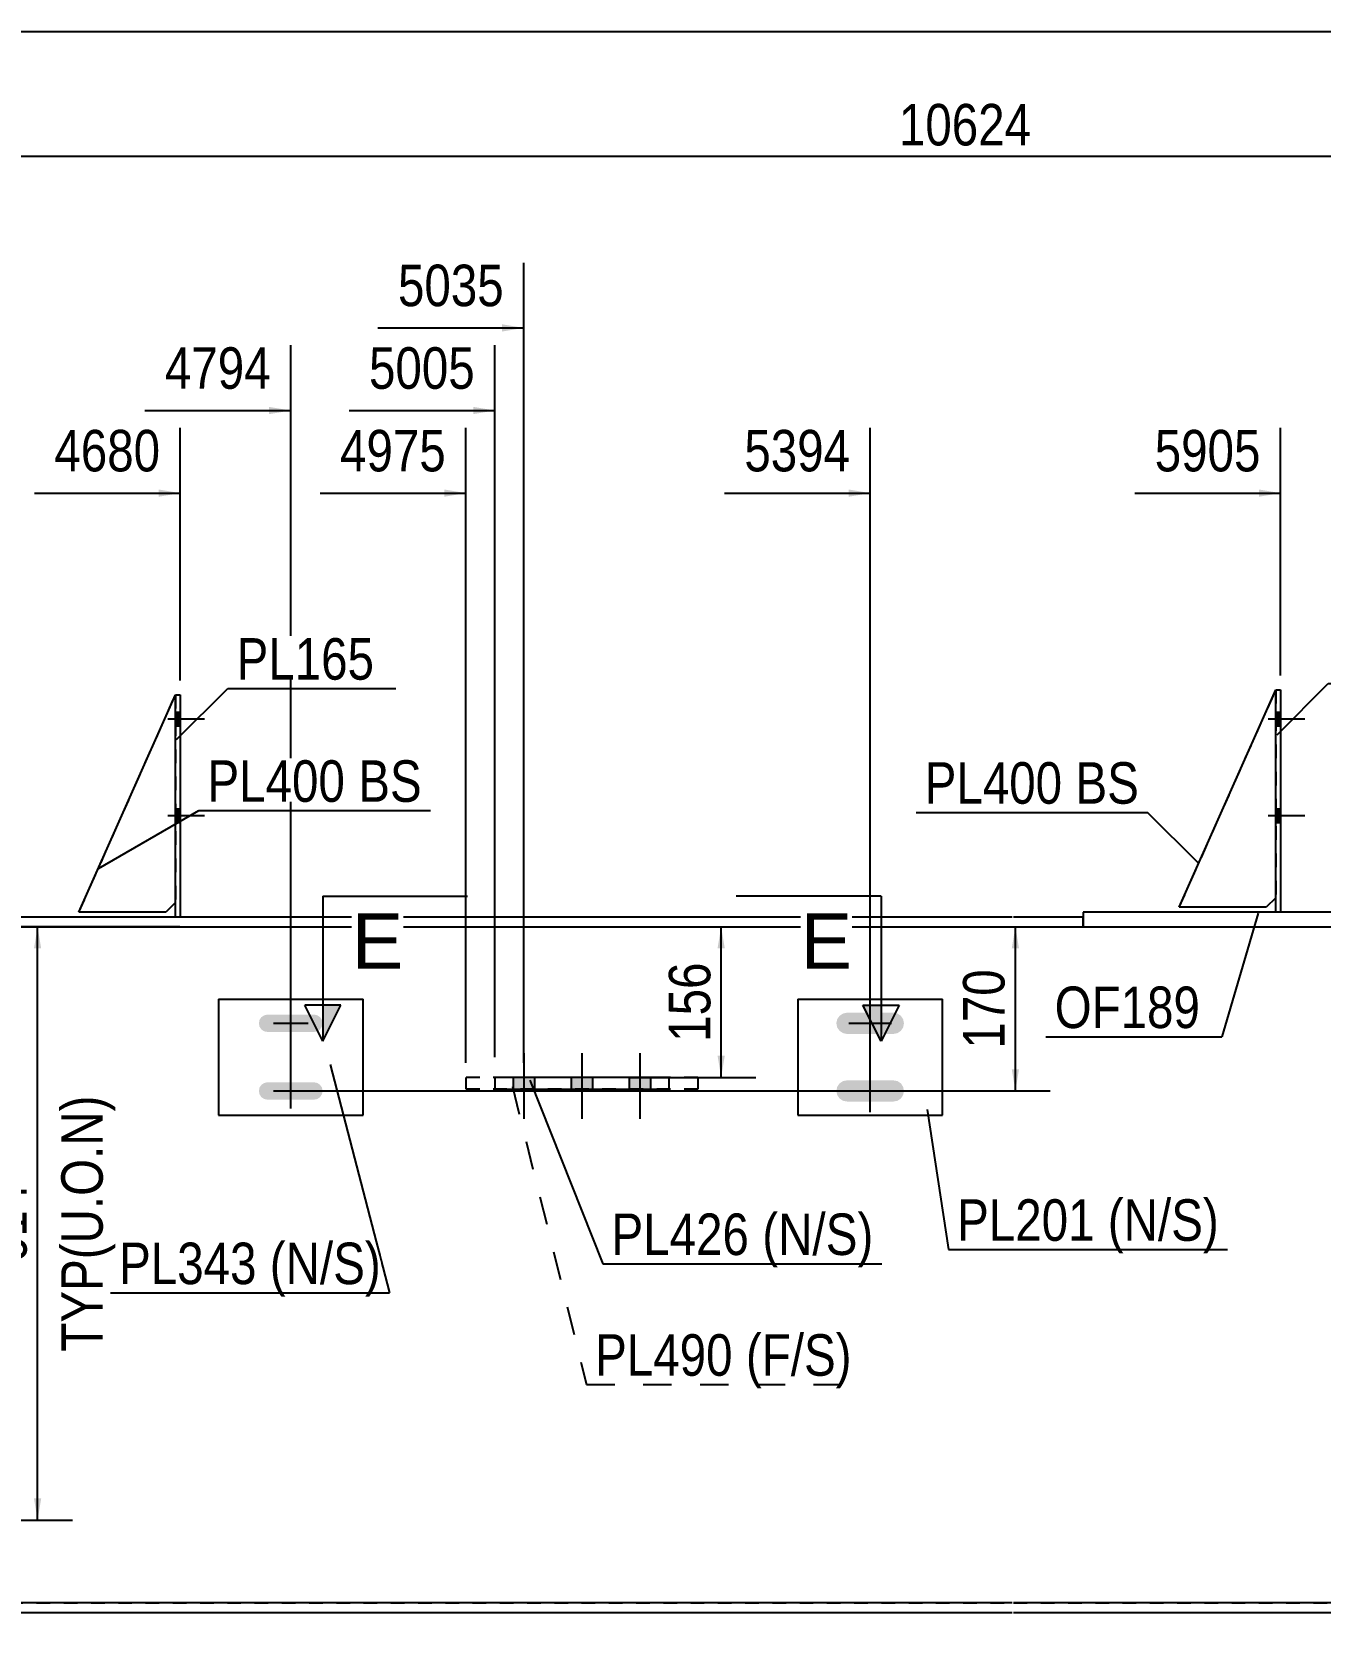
# Model space of a CAD drawing. Header units: millimetres. Extents: x -55 to 348, y -192 to 85.
# Drawn here: x 94.7 to 183.6, y -24.9 to 85.1 of the extents above; entities that cross this region are included whole.
import ezdxf

# ---------------------------------------------------------------- set-up
doc = ezdxf.new("R2010")
doc.units = ezdxf.units.MM
doc.linetypes.add('DXK_LINE_DOT1', pattern=[1.8814, 0.9407, -0.9407])
doc.linetypes.add('DXK_LINE_DOT2', pattern=[3.9198, 1.9599, -1.9599])
doc.styles.add('Arial', font='ARIAL.TTF', dxfattribs={"height": 0.2})
doc.styles.add('Arial Narrow', font='ARIALN.TTF', dxfattribs={"height": 0.2})

# ---------------------------------------------------------------- blocks, each defined once
blk = doc.blocks.new('Unknown-627304437-1201')
at = {"color": 5, "linetype": 'Continuous'}
blk.add_line((347.6, 85.08), (-52.4, 85.08), dxfattribs=at)
blk = doc.blocks.new('Bolt-627304437-1601 - 1596')
at = {"linetype": 'Continuous'}
for points in [[(104.9, 37.2), (104.9, 38.13), (104.57, 38.13), (104.57, 37.2)], [(104.9, 37.2), (104.9, 38.13), (104.57, 38.13), (104.57, 37.2)], [(104.9, 37.2), (104.9, 38.13), (104.57, 38.13), (104.57, 37.2)], [(104.9, 30.53), (104.9, 31.47), (104.57, 31.47), (104.57, 30.53)], [(104.9, 30.53), (104.9, 31.47), (104.57, 31.47), (104.57, 30.53)], [(104.9, 30.53), (104.9, 31.47), (104.57, 31.47), (104.57, 30.53)]]:
    blk.add_hatch(color=3, dxfattribs=at).paths.add_polyline_path(points)
at = {"color": 3, "linetype": 'Continuous'}
for p, q in [((104.04, 37.67), (106.57, 37.67)), ((104.04, 37.67), (106.57, 37.67)), ((104.04, 37.67), (106.57, 37.67)), ((104.57, 38.13), (104.9, 38.13)), ((104.57, 38.13), (104.9, 38.13)), ((104.57, 38.13), (104.9, 38.13)), ((104.57, 37.2), (104.9, 37.2)), ((104.57, 37.2), (104.9, 37.2)), ((104.57, 37.2), (104.9, 37.2)), ((104.04, 31), (106.57, 31)), ((104.04, 31), (106.57, 31)), ((104.04, 31), (106.57, 31)), ((104.57, 31.47), (104.9, 31.47)), ((104.57, 31.47), (104.9, 31.47)), ((104.57, 31.47), (104.9, 31.47)), ((104.57, 30.53), (104.9, 30.53)), ((104.57, 30.53), (104.9, 30.53)), ((104.57, 30.53), (104.9, 30.53))]:
    blk.add_line(p, q, dxfattribs=at)
blk = doc.blocks.new('Part-627304437-1670 - 1596')
at = {"color": 2, "linetype": 'Continuous'}
for p, q in [((97.9, 24.33), (104.57, 39.33)), ((103.9, 24.33), (97.9, 24.33)), ((104.57, 25), (103.9, 24.33))]:
    blk.add_line(p, q, dxfattribs=at)
at = {"color": 7, "linetype": 'DXK_LINE_DOT1'}
blk.add_line((104.57, 39.33), (104.57, 25), dxfattribs=at)
blk = doc.blocks.new('Bolt-627304437-1606 - 1596')
at = {"linetype": 'Continuous'}
for points in [[(180.86, 37.2), (180.86, 38.13), (180.53, 38.13), (180.53, 37.2)], [(180.86, 37.2), (180.86, 38.13), (180.53, 38.13), (180.53, 37.2)], [(180.86, 37.2), (180.86, 38.13), (180.53, 38.13), (180.53, 37.2)], [(180.86, 30.53), (180.86, 31.47), (180.53, 31.47), (180.53, 30.53)], [(180.86, 30.53), (180.86, 31.47), (180.53, 31.47), (180.53, 30.53)], [(180.86, 30.53), (180.86, 31.47), (180.53, 31.47), (180.53, 30.53)]]:
    blk.add_hatch(color=3, dxfattribs=at).paths.add_polyline_path(points)
at = {"color": 3, "linetype": 'Continuous'}
for p, q in [((180, 37.67), (182.53, 37.67)), ((180, 37.67), (182.53, 37.67)), ((180, 37.67), (182.53, 37.67)), ((180.53, 38.13), (180.86, 38.13)), ((180.53, 38.13), (180.86, 38.13)), ((180.53, 38.13), (180.86, 38.13)), ((180.53, 37.2), (180.86, 37.2)), ((180.53, 37.2), (180.86, 37.2)), ((180.53, 37.2), (180.86, 37.2)), ((180, 31), (182.53, 31)), ((180, 31), (182.53, 31)), ((180, 31), (182.53, 31)), ((180.53, 31.47), (180.86, 31.47)), ((180.53, 31.47), (180.86, 31.47)), ((180.53, 31.47), (180.86, 31.47)), ((180.53, 30.53), (180.86, 30.53)), ((180.53, 30.53), (180.86, 30.53)), ((180.53, 30.53), (180.86, 30.53))]:
    blk.add_line(p, q, dxfattribs=at)
blk = doc.blocks.new('Part-627304437-1675 - 1596')
at = {"color": 2, "linetype": 'Continuous'}
for p, q in [((173.86, 24.67), (180.53, 39.67)), ((180.53, 25.33), (179.86, 24.67)), ((179.86, 24.67), (173.86, 24.67))]:
    blk.add_line(p, q, dxfattribs=at)
at = {"color": 7, "linetype": 'DXK_LINE_DOT1'}
blk.add_line((180.53, 39.67), (180.53, 25.33), dxfattribs=at)
blk = doc.blocks.new('Part-627304437-1798 - 1596')
at = {"color": 2, "linetype": 'Continuous'}
for p, q in [((104.57, 24), (104.57, 39.33)), ((104.57, 39.33), (104.9, 39.33)), ((104.9, 39.33), (104.9, 24))]:
    blk.add_line(p, q, dxfattribs=at)
at = {"color": 7, "linetype": 'DXK_LINE_DOT1'}
blk.add_line((104.9, 24), (104.57, 24), dxfattribs=at)
blk = doc.blocks.new('Bolt-627304437-1618 - 1596')
at = {"color": 3, "linetype": 'DXK_LINE_DOT2'}
for p, q in [((128.62, 14.6), (128.62, 10.07)), ((132.62, 14.6), (132.62, 10.07)), ((136.62, 14.6), (136.62, 10.07)), ((127.88, 12.93), (127.88, 12.13)), ((129.35, 12.93), (129.35, 12.13)), ((131.88, 12.93), (131.88, 12.13)), ((133.35, 12.93), (133.35, 12.13)), ((135.88, 12.93), (135.88, 12.13)), ((137.35, 12.93), (137.35, 12.13))]:
    blk.add_line(p, q, dxfattribs=at)
blk = doc.blocks.new('Bolt-627304437-1619 - 1596')
at = {"linetype": 'Continuous'}
for points in [[(129.35, 12.93), (127.88, 12.93), (127.88, 12.13), (129.35, 12.13)], [(133.35, 12.93), (131.88, 12.93), (131.88, 12.13), (133.35, 12.13)], [(137.35, 12.93), (135.88, 12.93), (135.88, 12.13), (137.35, 12.13)]]:
    blk.add_hatch(color=3, dxfattribs=at).paths.add_polyline_path(points)
at = {"color": 3, "linetype": 'Continuous'}
for p, q in [((128.62, 14.6), (128.62, 10.07)), ((132.62, 14.6), (132.62, 10.07)), ((136.62, 14.6), (136.62, 10.07)), ((127.88, 12.93), (127.88, 12.13)), ((129.35, 12.93), (129.35, 12.13)), ((131.88, 12.93), (131.88, 12.13)), ((133.35, 12.93), (133.35, 12.13)), ((135.88, 12.93), (135.88, 12.13)), ((137.35, 12.93), (137.35, 12.13))]:
    blk.add_line(p, q, dxfattribs=at)
blk = doc.blocks.new('Bolt-627304437-1633 - 1596')
at = {"linetype": 'Continuous'}
for points in [[(114.55, 16.24), (114.68, 16.44), (114.73, 16.67), (114.68, 16.9), (114.55, 17.09), (114.36, 17.22), (114.13, 17.27), (110.93, 17.27), (110.7, 17.22), (110.5, 17.09), (110.37, 16.9), (110.33, 16.67), (110.37, 16.44), (110.5, 16.24), (110.7, 16.11), (110.93, 16.07), (114.13, 16.07), (114.36, 16.11)], [(114.55, 11.57), (114.68, 11.77), (114.73, 12), (114.68, 12.23), (114.55, 12.42), (114.36, 12.55), (114.13, 12.6), (110.93, 12.6), (110.7, 12.55), (110.5, 12.42), (110.37, 12.23), (110.33, 12), (110.37, 11.77), (110.5, 11.57), (110.7, 11.44), (110.93, 11.4), (114.13, 11.4), (114.36, 11.44)]]:
    blk.add_hatch(color=3, dxfattribs=at).paths.add_polyline_path(points)
at = {"color": 3, "linetype": 'Continuous'}
for p, q in [((112.53, 15.47), (112.53, 17.87)), ((111.33, 16.67), (113.73, 16.67)), ((112.53, 10.8), (112.53, 13.2)), ((111.33, 12), (113.73, 12))]:
    blk.add_line(p, q, dxfattribs=at)
blk = doc.blocks.new('Part-627304437-1638 - 1596')
at = {"color": 7, "linetype": 'DXK_LINE_DOT1'}
for p, q in [((8.76, -23.33), (0, 23.33)), ((0, 23.33), (30.97, 23.33)), ((31.07, 23.33), (48.34, 23.33)), ((48.44, 23.33), (65.9, 23.33)), ((66, 23.33), (75.6, 23.33)), ((75.7, 23.33), (93, 23.33)), ((93.1, 23.33), (162.33, 23.33)), ((162.43, 23.33), (186.56, 23.33)), ((186.56, -23.33), (186.56, 23.33)), ((8.89, -23.33), (30.97, -23.33)), ((31.07, -23.33), (48.34, -23.33)), ((48.44, -23.33), (65.9, -23.33)), ((66, -23.33), (75.6, -23.33)), ((75.7, -23.33), (93, -23.33)), ((93.1, -23.33), (162.33, -23.33)), ((162.43, -23.33), (186.56, -23.33))]:
    blk.add_line(p, q, dxfattribs=at)
at = {"color": 2, "linetype": 'Continuous'}
blk.add_line((8.89, -23.33), (8.76, -23.33), dxfattribs=at)
blk = doc.blocks.new('Part-627304437-1773 - 1596')
at = {"color": 2, "linetype": 'Continuous'}
for p, q in [((180.53, 24.33), (180.53, 39.67)), ((180.53, 39.67), (180.86, 39.67)), ((180.86, 39.67), (180.86, 24.33))]:
    blk.add_line(p, q, dxfattribs=at)
at = {"color": 7, "linetype": 'DXK_LINE_DOT1'}
blk.add_line((180.86, 24.33), (180.53, 24.33), dxfattribs=at)
blk = doc.blocks.new('Part-627304437-1818 - 1596')
at = {"color": 2, "linetype": 'Continuous'}
for p, q in [((107.53, 18.33), (117.53, 18.33)), ((107.53, 18.33), (107.53, 10.33)), ((117.53, 10.33), (117.53, 18.33)), ((107.53, 10.33), (117.53, 10.33))]:
    blk.add_line(p, q, dxfattribs=at)
blk = doc.blocks.new('Part-627304437-1951 - 1596')
at = {"color": 7, "linetype": 'DXK_LINE_DOT1'}
for p, q in [((97.9, 24.33), (104.57, 39.33)), ((103.9, 24.33), (97.9, 24.33)), ((104.57, 25), (103.9, 24.33))]:
    blk.add_line(p, q, dxfattribs=at)
blk = doc.blocks.new('Part-627304437-1956 - 1596')
at = {"color": 7, "linetype": 'DXK_LINE_DOT1'}
for p, q in [((173.86, 24.67), (180.53, 39.67)), ((180.53, 25.33), (179.86, 24.67)), ((179.86, 24.67), (173.86, 24.67))]:
    blk.add_line(p, q, dxfattribs=at)
blk = doc.blocks.new('Part-627304437-2062 - 1596')
at = {"color": 7, "linetype": 'DXK_LINE_DOT1'}
for p, q in [((140.62, 12.93), (124.62, 12.93)), ((124.62, 12.93), (124.62, 12.13)), ((140.62, 12.13), (124.62, 12.13)), ((140.62, 12.93), (140.62, 12.13))]:
    blk.add_line(p, q, dxfattribs=at)
blk = doc.blocks.new('Part-627304437-2067 - 1596')
at = {"color": 2, "linetype": 'Continuous'}
for p, q in [((138.62, 12.93), (126.62, 12.93)), ((126.62, 12.93), (126.62, 12.13)), ((126.62, 12.13), (138.62, 12.13)), ((138.62, 12.93), (138.62, 12.13))]:
    blk.add_line(p, q, dxfattribs=at)
blk = doc.blocks.new('Part-627304437-2146 - 1596')
at = {"color": 2, "linetype": 'Continuous'}
for p, q in [((70.8, 24), (70.8, 23.33)), ((75.6, 24), (70.8, 24)), ((70.8, 23.33), (75.6, 23.33)), ((93, 24), (75.7, 24)), ((75.7, 23.33), (93, 23.33)), ((162.33, 24), (93.1, 24)), ((93.1, 23.33), (162.33, 23.33)), ((167.23, 24), (162.43, 24)), ((162.43, 23.33), (167.23, 23.33)), ((167.23, 23.33), (167.23, 24))]:
    blk.add_line(p, q, dxfattribs=at)
blk = doc.blocks.new('Part-627304437-2168 - 1596')
at = {"color": 2, "linetype": 'Continuous'}
for p, q in [((167.23, 24.33), (167.23, 23.33)), ((191.36, 24.33), (167.23, 24.33)), ((201.08, 24.33), (191.46, 24.33)), ((218.66, 24.33), (201.18, 24.33)), ((236.24, 24.33), (218.76, 24.33)), ((317.71, 24.33), (236.34, 24.33)), ((317.71, 23.33), (317.71, 24.33)), ((167.23, 23.33), (191.36, 23.33)), ((191.46, 23.33), (201.08, 23.33)), ((201.18, 23.33), (218.66, 23.33)), ((218.76, 23.33), (236.24, 23.33)), ((236.34, 23.33), (317.71, 23.33))]:
    blk.add_line(p, q, dxfattribs=at)
blk = doc.blocks.new('Part-627304437-2234 - 1596')
at = {"color": 2, "linetype": 'Continuous'}
for p, q in [((75.6, -23.33), (70.8, -23.33)), ((70.8, -23.33), (70.8, -24)), ((75.6, -24), (70.8, -24)), ((93, -23.33), (75.7, -23.33)), ((93, -24), (75.7, -24)), ((162.33, -23.33), (93.1, -23.33)), ((162.33, -24), (93.1, -24)), ((186.56, -23.33), (162.43, -23.33)), ((186.55, -24), (162.43, -24)), ((191.36, -24.21), (186.55, -24)), ((186.56, -23.33), (191.36, -23.54)), ((191.46, -23.98), (196.3, -24.19)), ((196.28, -24.86), (191.46, -24.65)), ((196.3, -24.19), (196.28, -24.86))]:
    blk.add_line(p, q, dxfattribs=at)
blk = doc.blocks.new('Part-627304437-2305 - 1596')
at = {"color": 2, "linetype": 'Continuous'}
for p, q in [((147.53, 18.33), (157.53, 18.33)), ((147.53, 18.33), (147.53, 10.33)), ((157.53, 10.33), (157.53, 18.33)), ((147.53, 10.33), (157.53, 10.33))]:
    blk.add_line(p, q, dxfattribs=at)
blk = doc.blocks.new('Bolt-627304437-2316 - 1596')
at = {"linetype": 'Continuous'}
for points in [[(154.65, 16.15), (154.8, 16.38), (154.86, 16.67), (154.8, 16.95), (154.65, 17.18), (154.41, 17.34), (154.13, 17.4), (150.93, 17.4), (150.65, 17.34), (150.41, 17.18), (150.25, 16.95), (150.19, 16.67), (150.25, 16.38), (150.41, 16.15), (150.65, 15.99), (150.93, 15.93), (154.13, 15.93), (154.41, 15.99)], [(154.65, 11.48), (154.8, 11.72), (154.86, 12), (154.8, 12.28), (154.65, 12.52), (154.41, 12.68), (154.13, 12.73), (150.93, 12.73), (150.65, 12.68), (150.41, 12.52), (150.25, 12.28), (150.19, 12), (150.25, 11.72), (150.41, 11.48), (150.65, 11.32), (150.93, 11.27), (154.13, 11.27), (154.41, 11.32)]]:
    blk.add_hatch(color=3, dxfattribs=at).paths.add_polyline_path(points)
at = {"color": 3, "linetype": 'Continuous'}
for p, q in [((152.53, 15.2), (152.53, 18.13)), ((151.06, 16.67), (153.99, 16.67)), ((152.53, 10.53), (152.53, 13.47)), ((151.06, 12), (153.99, 12))]:
    blk.add_line(p, q, dxfattribs=at)
blk = doc.blocks.new('StraightDimension-627304437-2759 - 1596')
at = {"color": 7, "linetype": 'Continuous'}
blk.add_line((-1.28, 76.49), (319.43, 76.49), dxfattribs=at)
at = {"color": 0}
blk.add_wipeout([(164.25, 76.64), (164.25, 80.84), (153.91, 80.84), (153.91, 76.64)], dxfattribs=at)
at = {"color": 3, "style": 'Arial Narrow'}
blk.add_text('10624', height=2.863, dxfattribs=at).set_placement((154.51, 77.24))
blk = doc.blocks.new('StraightDimension-627304437-5767 - 1596')
at = {"linetype": 'Continuous'}
for points in [[(162.3, 21.83), (162.55, 23.33), (162.8, 21.83)], [(162.8, 13.5), (162.55, 12), (162.3, 13.5)]]:
    blk.add_hatch(color=7, dxfattribs=at).paths.add_polyline_path(points)
at = {"color": 7, "linetype": 'Continuous'}
for p, q in [((157.78, 23.33), (164.95, 23.33)), ((162.55, 12), (162.55, 23.33)), ((113.53, 12), (164.95, 12))]:
    blk.add_line(p, q, dxfattribs=at)
at = {"color": 0}
blk.add_wipeout([(162.4, 21.01), (158.2, 21.01), (158.2, 14.32), (162.4, 14.32)], dxfattribs=at)
at = {"color": 3, "style": 'Arial Narrow'}
blk.add_text('170', height=2.863, rotation=90.0002, dxfattribs=at).set_placement((161.8, 14.92))
blk = doc.blocks.new('StraightDimension-627304437-5781 - 1596')
at = {"linetype": 'Continuous'}
for points in [[(141.99, 21.83), (142.24, 23.33), (142.49, 21.83)], [(142.49, 14.43), (142.24, 12.93), (141.99, 14.43)]]:
    blk.add_hatch(color=7, dxfattribs=at).paths.add_polyline_path(points)
at = {"color": 7, "linetype": 'Continuous'}
for p, q in [((135.89, 23.33), (144.64, 23.33)), ((142.24, 12.93), (142.24, 23.33)), ((135.89, 12.93), (144.64, 12.93))]:
    blk.add_line(p, q, dxfattribs=at)
at = {"color": 0}
blk.add_wipeout([(142.09, 21.48), (137.89, 21.48), (137.89, 14.79), (142.09, 14.79)], dxfattribs=at)
at = {"color": 3, "style": 'Arial Narrow'}
blk.add_text('156', height=2.863, rotation=90.0002, dxfattribs=at).set_placement((141.49, 15.39))
blk = doc.blocks.new('StraightDimension-627304437-7527 - 1596')
at = {"linetype": 'Continuous'}
for points in [[(94.8, 21.83), (95.05, 23.33), (95.3, 21.83)], [(95.3, -16.11), (95.05, -17.61), (94.8, -16.11)]]:
    blk.add_hatch(color=7, dxfattribs=at).paths.add_polyline_path(points)
at = {"color": 7, "linetype": 'Continuous'}
for p, q in [((104.87, 23.33), (92.8, 23.33)), ((95.05, -17.61), (95.05, 23.33)), ((62.19, -17.61), (97.45, -17.61))]:
    blk.add_line(p, q, dxfattribs=at)
at = {"color": 0, "linetype": 'Continuous'}
blk.add_wipeout([(100.15, 12.31), (95.95, 12.31), (95.95, -6.59), (100.15, -6.59)], dxfattribs=at)
at = {"color": 3, "linetype": 'Continuous', "style": 'Arial Narrow'}
blk.add_text('TYP(U.O.N)', height=2.863, rotation=90.0002, dxfattribs=at).set_placement((99.55, -5.99))
at = {"color": 0}
blk.add_wipeout([(94.9, 6.2), (90.7, 6.2), (90.7, -0.48), (94.9, -0.48)], dxfattribs=at)
at = {"color": 3, "style": 'Arial Narrow'}
blk.add_text('614', height=2.863, rotation=90.0002, dxfattribs=at).set_placement((94.3, 0.12))
blk = doc.blocks.new('StraightDimension-627304437-10008 - 1596')
at = {"linetype": 'Continuous'}
blk.add_hatch(color=7, dxfattribs=at).paths.add_polyline_path([(179.36, 53.5), (180.86, 53.25), (179.36, 53)])
at = {"color": 7, "linetype": 'Continuous'}
for p, q in [((180.86, 40.67), (180.86, 57.75)), ((170.8, 53.25), (180.86, 53.25))]:
    blk.add_line(p, q, dxfattribs=at)
at = {"color": 0}
blk.add_wipeout([(180.09, 54.15), (180.09, 58.35), (171.57, 58.35), (171.57, 54.15)], dxfattribs=at)
at = {"color": 3, "style": 'Arial Narrow'}
blk.add_text('5905', height=2.863, dxfattribs=at).set_placement((172.17, 54.75))
blk = doc.blocks.new('StraightDimension-627304437-10009 - 1596')
at = {"linetype": 'Continuous'}
blk.add_hatch(color=7, dxfattribs=at).paths.add_polyline_path([(151.03, 53.5), (152.53, 53.25), (151.03, 53)])
at = {"color": 7, "linetype": 'Continuous'}
for p, q in [((152.53, 13), (152.53, 57.75)), ((142.46, 53.25), (152.53, 53.25))]:
    blk.add_line(p, q, dxfattribs=at)
at = {"color": 0}
blk.add_wipeout([(151.75, 54.15), (151.75, 58.35), (143.24, 58.35), (143.24, 54.15)], dxfattribs=at)
at = {"color": 3, "style": 'Arial Narrow'}
blk.add_text('5394', height=2.863, dxfattribs=at).set_placement((143.84, 54.75))
blk = doc.blocks.new('StraightDimension-627304437-10010 - 1596')
at = {"linetype": 'Continuous'}
blk.add_hatch(color=7, dxfattribs=at).paths.add_polyline_path([(127.12, 64.9), (128.62, 64.65), (127.12, 64.4)])
at = {"color": 7, "linetype": 'Continuous'}
for p, q in [((128.62, 13.93), (128.62, 69.15)), ((118.55, 64.65), (128.62, 64.65))]:
    blk.add_line(p, q, dxfattribs=at)
at = {"color": 0}
blk.add_wipeout([(127.84, 65.55), (127.84, 69.75), (119.33, 69.75), (119.33, 65.55)], dxfattribs=at)
at = {"color": 3, "style": 'Arial Narrow'}
blk.add_text('5035', height=2.863, dxfattribs=at).set_placement((119.93, 66.15))
blk = doc.blocks.new('StraightDimension-627304437-10011 - 1596')
at = {"linetype": 'Continuous'}
blk.add_hatch(color=7, dxfattribs=at).paths.add_polyline_path([(125.12, 59.2), (126.62, 58.95), (125.12, 58.7)])
at = {"color": 7, "linetype": 'Continuous'}
for p, q in [((126.62, 14.33), (126.62, 63.45)), ((116.55, 58.95), (126.62, 58.95))]:
    blk.add_line(p, q, dxfattribs=at)
at = {"color": 0}
blk.add_wipeout([(125.84, 59.85), (125.84, 64.05), (117.33, 64.05), (117.33, 59.85)], dxfattribs=at)
at = {"color": 3, "style": 'Arial Narrow'}
blk.add_text('5005', height=2.863, dxfattribs=at).set_placement((117.93, 60.45))
blk = doc.blocks.new('StraightDimension-627304437-10012 - 1596')
at = {"linetype": 'Continuous'}
blk.add_hatch(color=7, dxfattribs=at).paths.add_polyline_path([(123.12, 53.5), (124.62, 53.25), (123.12, 53)])
at = {"color": 7, "linetype": 'Continuous'}
for p, q in [((124.62, 13.93), (124.62, 57.75)), ((114.55, 53.25), (124.62, 53.25))]:
    blk.add_line(p, q, dxfattribs=at)
at = {"color": 0}
blk.add_wipeout([(123.84, 54.15), (123.84, 58.35), (115.33, 58.35), (115.33, 54.15)], dxfattribs=at)
at = {"color": 3, "style": 'Arial Narrow'}
blk.add_text('4975', height=2.863, dxfattribs=at).set_placement((115.93, 54.75))
blk = doc.blocks.new('StraightDimension-627304437-10013 - 1596')
at = {"linetype": 'Continuous'}
blk.add_hatch(color=7, dxfattribs=at).paths.add_polyline_path([(111.03, 59.2), (112.53, 58.95), (111.03, 58.7)])
at = {"color": 7, "linetype": 'Continuous'}
for p, q in [((112.53, 13), (112.53, 63.45)), ((102.46, 58.95), (112.53, 58.95))]:
    blk.add_line(p, q, dxfattribs=at)
at = {"color": 0}
blk.add_wipeout([(111.75, 59.85), (111.75, 64.05), (103.24, 64.05), (103.24, 59.85)], dxfattribs=at)
at = {"color": 3, "style": 'Arial Narrow'}
blk.add_text('4794', height=2.863, dxfattribs=at).set_placement((103.84, 60.45))
blk = doc.blocks.new('StraightDimension-627304437-10014 - 1596')
at = {"linetype": 'Continuous'}
blk.add_hatch(color=7, dxfattribs=at).paths.add_polyline_path([(103.4, 53.5), (104.9, 53.25), (103.4, 53)])
at = {"color": 7, "linetype": 'Continuous'}
for p, q in [((104.9, 40.33), (104.9, 57.75)), ((94.84, 53.25), (104.9, 53.25))]:
    blk.add_line(p, q, dxfattribs=at)
at = {"color": 0}
blk.add_wipeout([(104.13, 54.15), (104.13, 58.35), (95.61, 58.35), (95.61, 54.15)], dxfattribs=at)
at = {"color": 3, "style": 'Arial Narrow'}
blk.add_text('4680', height=2.863, dxfattribs=at).set_placement((96.21, 54.75))
blk = doc.blocks.new('Mark-627304437-1794 - 1596')
at = {"color": 7, "linetype": 'Continuous'}
for p, q in [((104.65, 36.25), (108.19, 39.78)), ((108.19, 39.78), (119.79, 39.78))]:
    blk.add_line(p, q, dxfattribs=at)
at = {"color": 0}
blk.add_wipeout([(118.29, 40.38), (118.29, 43.38), (108.79, 43.38), (108.79, 40.38)], dxfattribs=at)
blk.add_wipeout([(118.29, 40.38), (118.29, 43.38), (108.79, 43.38), (108.79, 40.38)], dxfattribs=at)
at = {"color": 3, "style": 'Arial Narrow'}
blk.add_text('PL165', height=2.863, dxfattribs=at).set_placement((108.79, 40.38))
blk = doc.blocks.new('Mark-627304437-1769 - 1596')
at = {"color": 7, "linetype": 'Continuous'}
for p, q in [((180.62, 36.58), (184.15, 40.12)), ((184.15, 40.12), (195.75, 40.12))]:
    blk.add_line(p, q, dxfattribs=at)
at = {"color": 0}
blk.add_wipeout([(194.25, 40.72), (194.25, 43.72), (184.75, 43.72), (184.75, 40.72)], dxfattribs=at)
blk.add_wipeout([(194.25, 40.72), (194.25, 43.72), (184.75, 43.72), (184.75, 40.72)], dxfattribs=at)
at = {"color": 3, "style": 'Arial Narrow'}
blk.add_text('PL523', height=2.863, dxfattribs=at).set_placement((184.75, 40.72))
blk = doc.blocks.new('Mark-627304437-1814 - 1596')
at = {"color": 7, "linetype": 'Continuous'}
blk.add_line((100.08, -1.93), (119.35, -1.93), dxfattribs=at)
at = {"color": 0}
for points in [[(110.18, -1.33), (110.18, 1.67), (100.68, 1.67), (100.68, -1.33)], [(118.75, -1.33), (118.75, 1.67), (111.08, 1.67), (111.08, -1.33)]]:
    blk.add_wipeout(points, dxfattribs=at)
for points in [[(110.18, -1.33), (110.18, 1.67), (100.68, 1.67), (100.68, -1.33)], [(118.75, -1.33), (118.75, 1.67), (111.08, 1.67), (111.08, -1.33)]]:
    blk.add_wipeout(points, dxfattribs=at)
at = {"color": 7, "linetype": 'Continuous'}
blk.add_line((115.24, 13.83), (119.35, -1.93), dxfattribs=at)
at = {"color": 3, "style": 'Arial Narrow'}
for s, p in [('PL343', (100.68, -1.33)), ('(N/', (111.08, -1.33)), ('S)', (115.46, -1.33))]:
    blk.add_text(s, height=2.863, dxfattribs=at).set_placement(p)
blk = doc.blocks.new('SectionMark-627304437-7720 - 1596')
at = {"linetype": 'Continuous'}
for points in [[(114.74, 17.93), (115.99, 17.93), (114.74, 15.43)], [(152.03, 17.93), (153.28, 17.93), (153.28, 15.43)]]:
    blk.add_hatch(color=30, dxfattribs=at).paths.add_polyline_path(points)
at = {"color": 30, "linetype": 'Continuous'}
for p, q in [((114.74, 25.43), (124.74, 25.43)), ((114.74, 25.43), (114.74, 15.43)), ((153.28, 25.43), (143.28, 25.43)), ((153.28, 25.43), (153.28, 15.43)), ((114.74, 15.43), (113.49, 17.93)), ((115.99, 17.93), (113.49, 17.93)), ((114.74, 15.43), (115.99, 17.93)), ((152.03, 17.93), (154.53, 17.93)), ((153.28, 15.43), (152.03, 17.93)), ((154.53, 17.93), (153.28, 15.43))]:
    blk.add_line(p, q, dxfattribs=at)
at = {"color": 0, "linetype": 'Continuous'}
for points in [[(120.29, 20.43), (120.29, 24.43), (116.74, 24.43), (116.74, 20.43)], [(151.28, 20.43), (151.28, 24.43), (147.72, 24.43), (147.72, 20.43)]]:
    blk.add_wipeout(points, dxfattribs=at)
at = {"color": 96, "linetype": 'Continuous', "style": 'Arial'}
for p in [(116.74, 20.43), (147.72, 20.43)]:
    blk.add_text('E', height=3.82, dxfattribs=at).set_placement(p)
blk = doc.blocks.new('Mark-627304437-2058 - 1596')
at = {"color": 7, "linetype": 'DXK_LINE_DOT2'}
for p, q in [((127.83, 12.31), (132.94, -8.25)), ((132.94, -8.25), (151.84, -8.25))]:
    blk.add_line(p, q, dxfattribs=at)
at = {"color": 0}
for points in [[(143.05, -7.65), (143.05, -4.65), (133.54, -4.65), (133.54, -7.65)], [(151.24, -7.65), (151.24, -4.65), (143.95, -4.65), (143.95, -7.65)]]:
    blk.add_wipeout(points, dxfattribs=at)
for points in [[(143.05, -7.65), (143.05, -4.65), (133.54, -4.65), (133.54, -7.65)], [(151.24, -7.65), (151.24, -4.65), (143.95, -4.65), (143.95, -7.65)]]:
    blk.add_wipeout(points, dxfattribs=at)
at = {"color": 3, "style": 'Arial Narrow'}
for s, p in [('PL490', (133.54, -7.65)), ('(F/', (143.95, -7.65)), ('S)', (147.96, -7.65))]:
    blk.add_text(s, height=2.863, dxfattribs=at).set_placement(p)
blk = doc.blocks.new('Mark-627304437-2063 - 1596')
at = {"color": 7, "linetype": 'Continuous'}
for p, q in [((129.03, 12.75), (134.07, 0.08)), ((134.07, 0.08), (153.34, 0.08))]:
    blk.add_line(p, q, dxfattribs=at)
at = {"color": 0}
for points in [[(144.18, 0.68), (144.18, 3.68), (134.67, 3.68), (134.67, 0.68)], [(152.74, 0.68), (152.74, 3.68), (145.08, 3.68), (145.08, 0.68)]]:
    blk.add_wipeout(points, dxfattribs=at)
for points in [[(144.18, 0.68), (144.18, 3.68), (134.67, 3.68), (134.67, 0.68)], [(152.74, 0.68), (152.74, 3.68), (145.08, 3.68), (145.08, 0.68)]]:
    blk.add_wipeout(points, dxfattribs=at)
at = {"color": 3, "style": 'Arial Narrow'}
for s, p in [('PL426', (134.67, 0.68)), ('(N/', (145.08, 0.68)), ('S)', (149.46, 0.68))]:
    blk.add_text(s, height=2.863, dxfattribs=at).set_placement(p)
blk = doc.blocks.new('Mark-627304437-2164 - 1596')
at = {"color": 7, "linetype": 'Continuous'}
for p in [(179.31, 24.27), (164.66, 15.74)]:
    blk.add_line(p, (176.81, 15.74), dxfattribs=at)
at = {"color": 0}
blk.add_wipeout([(175.31, 16.34), (175.31, 19.34), (165.26, 19.34), (165.26, 16.34)], dxfattribs=at)
blk.add_wipeout([(175.31, 16.34), (175.31, 19.34), (165.26, 19.34), (165.26, 16.34)], dxfattribs=at)
at = {"color": 3, "style": 'Arial Narrow'}
blk.add_text('OF189', height=2.863, dxfattribs=at).set_placement((165.26, 16.34))
blk = doc.blocks.new('Mark-627304437-2301 - 1596')
at = {"color": 7, "linetype": 'Continuous'}
for p, q in [((156.47, 10.72), (157.93, 1.06)), ((157.93, 1.06), (177.2, 1.06))]:
    blk.add_line(p, q, dxfattribs=at)
at = {"color": 0}
for points in [[(168.03, 1.66), (168.03, 4.66), (158.53, 4.66), (158.53, 1.66)], [(176.6, 1.66), (176.6, 4.66), (168.93, 4.66), (168.93, 1.66)]]:
    blk.add_wipeout(points, dxfattribs=at)
for points in [[(168.03, 1.66), (168.03, 4.66), (158.53, 4.66), (158.53, 1.66)], [(176.6, 1.66), (176.6, 4.66), (168.93, 4.66), (168.93, 1.66)]]:
    blk.add_wipeout(points, dxfattribs=at)
at = {"color": 3, "style": 'Arial Narrow'}
for s, p in [('PL201', (158.53, 1.66)), ('(N/', (168.93, 1.66)), ('S)', (173.31, 1.66))]:
    blk.add_text(s, height=2.863, dxfattribs=at).set_placement(p)
blk = doc.blocks.new('MarkSet-627304437-2823 - 1596')
at = {"color": 7, "linetype": 'Continuous'}
for p, q in [((99.25, 27.35), (106.18, 31.35)), ((106.18, 31.35), (122.17, 31.35))]:
    blk.add_line(p, q, dxfattribs=at)
at = {"color": 0}
for points in [[(116.29, 31.95), (116.29, 34.95), (106.78, 34.95), (106.78, 31.95)], [(121.57, 31.95), (121.57, 34.95), (117.19, 34.95), (117.19, 31.95)]]:
    blk.add_wipeout(points, dxfattribs=at)
for points in [[(116.29, 31.95), (116.29, 34.95), (106.78, 34.95), (106.78, 31.95)], [(121.57, 31.95), (121.57, 34.95), (117.19, 34.95), (117.19, 31.95)]]:
    blk.add_wipeout(points, dxfattribs=at)
at = {"color": 3, "style": 'Arial Narrow'}
for s, p in [('PL400', (106.78, 31.95)), ('BS', (117.19, 31.95))]:
    blk.add_text(s, height=2.863, dxfattribs=at).set_placement(p)
blk = doc.blocks.new('MarkSet-627304437-2829 - 1596')
at = {"color": 7, "linetype": 'Continuous'}
for p in [(155.69, 31.22), (175.22, 27.69)]:
    blk.add_line(p, (171.68, 31.22), dxfattribs=at)
at = {"color": 0}
for points in [[(165.8, 31.82), (165.8, 34.82), (156.29, 34.82), (156.29, 31.82)], [(171.08, 31.82), (171.08, 34.82), (166.7, 34.82), (166.7, 31.82)]]:
    blk.add_wipeout(points, dxfattribs=at)
for points in [[(165.8, 31.82), (165.8, 34.82), (156.29, 34.82), (156.29, 31.82)], [(171.08, 31.82), (171.08, 34.82), (166.7, 34.82), (166.7, 31.82)]]:
    blk.add_wipeout(points, dxfattribs=at)
at = {"color": 3, "style": 'Arial Narrow'}
for s, p in [('PL400', (156.29, 31.82)), ('BS', (166.7, 31.82))]:
    blk.add_text(s, height=2.863, dxfattribs=at).set_placement(p)

msp = doc.modelspace()

# ---------------------------------------------------------------- block references
for name in ['Unknown-627304437-1201', 'Part-627304437-1675 - 1596', 'Part-627304437-1956 - 1596', 'Part-627304437-1773 - 1596', 'Part-627304437-1670 - 1596', 'Part-627304437-1951 - 1596', 'Part-627304437-1798 - 1596', 'Bolt-627304437-1601 - 1596', 'Bolt-627304437-1606 - 1596', 'Part-627304437-2168 - 1596', 'Part-627304437-1638 - 1596', 'Part-627304437-2146 - 1596', 'Part-627304437-1818 - 1596', 'Bolt-627304437-1633 - 1596', 'Part-627304437-2305 - 1596', 'Bolt-627304437-2316 - 1596', 'Bolt-627304437-1618 - 1596', 'Bolt-627304437-1619 - 1596', 'Part-627304437-2062 - 1596', 'Part-627304437-2067 - 1596', 'Part-627304437-2234 - 1596']:
    msp.add_blockref(name, (0, 0))

# ---------------------------------------------------------------- next in the draw order: block references
msp.add_blockref('StraightDimension-627304437-2759 - 1596', (0, 0))

# ---------------------------------------------------------------- next in the draw order: block references
for name in ['StraightDimension-627304437-10008 - 1596', 'MarkSet-627304437-2829 - 1596', 'StraightDimension-627304437-7527 - 1596', 'StraightDimension-627304437-5767 - 1596', 'Mark-627304437-2301 - 1596']:
    msp.add_blockref(name, (0, 0))

# ---------------------------------------------------------------- next in the draw order: block references
for name in ['StraightDimension-627304437-10010 - 1596', 'StraightDimension-627304437-10013 - 1596', 'Mark-627304437-1769 - 1596', 'Mark-627304437-2164 - 1596', 'StraightDimension-627304437-5781 - 1596', 'Mark-627304437-2058 - 1596']:
    msp.add_blockref(name, (0, 0))

# ---------------------------------------------------------------- next in the draw order: block references
for name in ['StraightDimension-627304437-10011 - 1596', 'StraightDimension-627304437-10014 - 1596', 'StraightDimension-627304437-10009 - 1596']:
    msp.add_blockref(name, (0, 0))

# ---------------------------------------------------------------- next in the draw order: block references
for name in ['StraightDimension-627304437-10012 - 1596', 'Mark-627304437-2063 - 1596']:
    msp.add_blockref(name, (0, 0))

# ---------------------------------------------------------------- next in the draw order: block references
for name in ['Mark-627304437-1794 - 1596', 'MarkSet-627304437-2823 - 1596', 'SectionMark-627304437-7720 - 1596', 'Mark-627304437-1814 - 1596']:
    msp.add_blockref(name, (0, 0))

doc.saveas('drawing.dxf')
